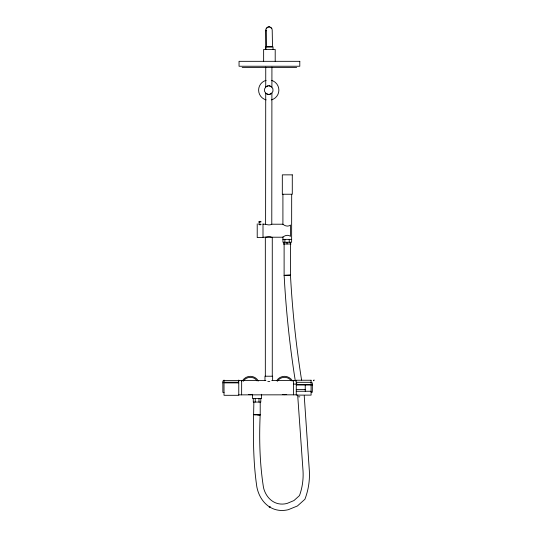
<?xml version="1.0" encoding="UTF-8"?>
<svg xmlns="http://www.w3.org/2000/svg" width="537" height="537" viewBox="0 0 537 537"><rect width="100%" height="100%" fill="white"/><g stroke="black" fill="none" stroke-linecap="round" stroke-linejoin="round"><path stroke-width="0.81" d="M265.607 224.197L265.721 93.17C267.319 94.895 270.38 94.834 271.897 93.049L271.782 224.211C268.963 226.037 265.949 223.775 263.002 224.197M265.748 67.051L265.728 87.048C267.325 85.329 270.366 85.403 271.903 87.169L271.923 67.112M265.761 49.552L265.889 29.199L267.292 27.293L269.05 26.85M253.873 402.065C253.249 430.406 252.665 458.893 256.867 487.025C259.78 501.927 271.735 513.627 288.255 509.714L297.417 505.982L304.909 499.269C308.386 490.18 309.93 480.367 309.339 470.647L304.224 395.715M254.437 414.651L253.88 414.651L260.21 414.792L260.21 402.065M254.612 414.792L254.169 414.685M255.229 414.792L254.619 414.718M255.229 414.752L260.163 414.926C259.109 439.206 259.713 463.713 263.526 487.73C266.124 498.336 275.098 506.539 287.094 503.431L293.94 500.565L299.485 495.597C302.338 487.75 303.519 479.319 303.029 470.996L297.666 394.97M295.35 381.149C289.758 346.143 286.053 310.836 284.14 275.441L284.409 275.34M290.269 275.004L284.14 275.441M243.288 381.263C246.087 376.249 254.108 375.96 257.095 380.914M277.421 381.263C280.227 376.249 288.241 375.96 291.235 380.914M270.225 506.566L269.843 506.975A3.121 0.705 -61 0 1 269.158 507.096M263.002 237.213C265.929 237.643 268.983 235.347 271.756 237.213L282.945 237.213C284.838 235.287 288.235 234.528 290.49 236.34L290.49 225.057C288.188 226.929 284.905 226.057 282.912 224.224L271.782 224.211M222.855 382.881L224.016 382.23L238.482 382.23M268.252 26.971L266.184 28.448M260.13 224.627L260.62 224.432L260.25 224.204M260.203 414.94L257.599 414.866M299.827 396.843L298.545 396.803M266.137 30.797L266.016 29.998L266.332 46.86L272.507 46.813L272.199 29.877L271.756 28.34L270.38 27.233M242.16 67.4L296.679 67.4M282.912 239.368L291.685 239.368M283.549 243.993L291.047 243.993M238.77 380.505L265.875 380.505M271.722 380.505L296.27 380.532M267.815 381.424L269.789 381.424M293.43 384.109L296.27 384.109M296.699 384.512L311.165 384.512L312.326 385.022M311.165 385.022L296.699 385.022L296.699 382.31L311.165 382.31L312.326 382.821L312.326 392.232L311.165 392.232M296.27 389.533L305.238 389.54M296.27 391.258L311.091 391.258M224.016 392.419L222.855 392.419L222.855 381.075L224.016 380.424L238.482 380.424L238.482 382.881L224.016 382.881L224.016 395.306L238.77 395.306L238.77 380.055M238.77 394.863L296.27 394.829M241.63 394.856L241.663 380.505L241.663 381.002M268.829 26.85L269.849 26.937M269.628 26.937L271.756 28.34M301.593 380.075C296.041 345.291 292.356 310.211 290.457 275.038M305.238 384.68L305.238 391.258M293.43 380.505L293.43 394.863M291.685 194.24L291.631 242.261L282.965 242.261L282.912 236.857M290.423 242.261L290.483 275.266L284.113 275.266L284.113 243.993M289.221 239.368L289.221 242.261M287.053 242.261L287.053 243.993M284.892 239.368L284.892 242.261M283.932 242.261L283.932 243.993M282.912 194.24L282.912 224.325M275.206 61.325L275.206 49.464L263.633 49.464L263.633 61.325M273.038 49.464L273.038 46.86L265.802 46.86L265.802 49.464M272.628 380.686L272.628 376.222L264.976 376.222L264.976 380.686M272.272 376.222L272.272 237.354L265.332 237.354L265.332 376.222M263.002 223.828L263.002 237.576L257.216 237.576L257.216 223.828M261.492 394.286L261.492 398.595L252.591 398.595L252.591 394.286M260.801 398.595L260.801 402.065L253.283 402.065L253.283 398.595M259.049 221.694L259.049 224.365M258.988 398.595L258.988 402.065M255.229 398.595L255.229 402.065M224.016 380.055L224.016 382.23M260.626 224.097A1 0.383 0 0 1 260.667 224.708L260.445 224.761A1 0.383 0 0 1 259.68 224.768L259.452 224.721A1 0.383 0 0 1 259.23 224.184M269.158 85.792A4.336 4.336 0 0 1 269.48 94.391M268.346 94.431A4.336 4.336 0 0 1 268.03 85.833M271.373 80.335A10.122 10.122 0 0 1 271.373 99.895M266.13 99.895A10.122 10.122 0 0 1 266.13 80.335M252.571 394.38A9.176 9.176 0 0 1 248.604 394.494M242.469 380.773A9.176 9.176 0 0 1 258.357 381.022M286.711 394.38A9.176 9.176 0 0 1 282.737 394.494M276.609 380.773A9.176 9.176 0 0 1 292.49 381.022M314.031 380.089L313.554 380.733L314.031 380.089M299.794 61.325L239.046 61.325L239.046 66.246L299.794 66.246L299.794 61.325M292.282 174.854L282.321 174.854L282.321 194.24L292.282 194.24L292.282 174.854M311.091 380.243L296.27 380.243L296.27 395.118L311.091 395.118L311.091 380.243M259.452 222.043A1 0.383 0 0 0 261.036 221.774A1 0.383 0 0 0 259.633 221.385A1 0.383 0 0 0 259.452 222.043"/></g></svg>
